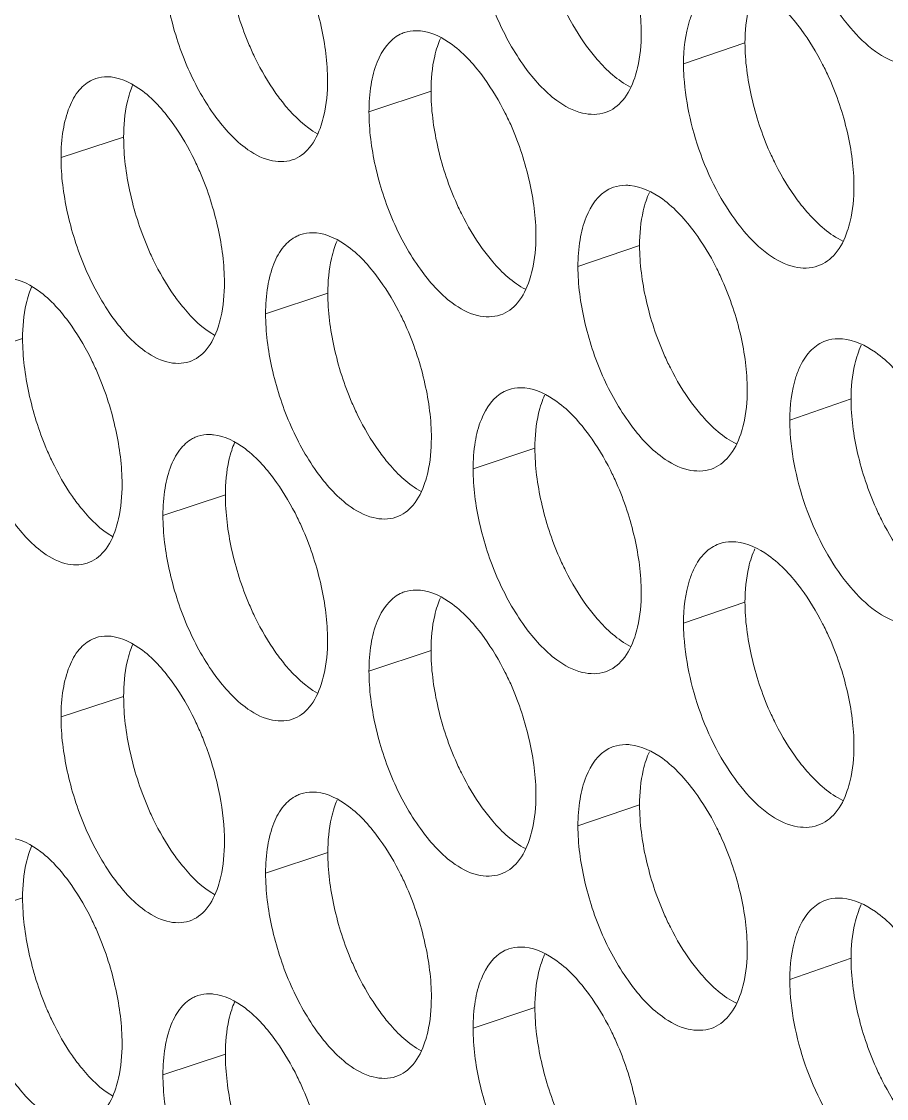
# Model space of a CAD drawing. Header units: millimetres. Extents: x 1177 to 4147, y 93 to 2194.
# Drawn here: x 2508 to 2520.17, y 830.3 to 845.47 of the extents above; entities that cross this region are included whole.
import ezdxf

# ---------------------------------------------------------------- set-up
doc = ezdxf.new("R2010")
doc.units = ezdxf.units.MM
doc.header["$LTSCALE"] = 0.1
doc.layers.get('0').update_dxf_attribs({"lineweight": 13})
doc.layers.add('标注', color=251, linetype='Continuous', lineweight=9)

# ---------------------------------------------------------------- blocks, each defined once
blk = doc.blocks.new('02')
at = {"layer": '标注'}
for p, q in [((4366.53, 798.651), (4365.294, 798.226)), ((4360.218, 797.679), (4358.971, 797.262)), ((4354.039, 796.75), (4352.78, 796.342)), ((4354.039, 796.75), (4352.78, 796.342)), ((4364.411, 794.572), (4363.172, 794.15)), ((4358.144, 793.614), (4356.893, 793.201)), ((4358.144, 793.614), (4356.893, 793.201)), ((4352.008, 792.7), (4350.746, 792.295)), ((4368.662, 791.486), (4367.431, 791.057)), ((4362.307, 790.498), (4361.064, 790.079)), ((4362.307, 790.498), (4361.064, 790.079)), ((4356.084, 789.555), (4354.829, 789.144)), ((4366.53, 787.401), (4365.294, 786.976)), ((4366.53, 787.401), (4365.294, 786.976)), ((4360.218, 786.429), (4358.971, 786.012)), ((4354.039, 785.5), (4352.78, 785.092)), ((4364.411, 783.322), (4363.172, 782.9)), ((4358.144, 782.364), (4356.893, 781.951)), ((4352.008, 781.45), (4350.746, 781.045)), ((4368.662, 780.236), (4367.431, 779.807)), ((4362.307, 779.248), (4361.064, 778.829)), ((4356.084, 778.305), (4354.829, 777.894))]:
    blk.add_line(p, q, dxfattribs=at)
for centre, radius, start, end in [((4359.904, 798.193), 0.699, 108.5345, 115.9025), ((4353.688, 797.295), 0.67, 108.0096, 114.2633), ((4353.688, 797.295), 0.67, 108.0096, 114.2633), ((4355.89, 797.088), 1.814, 157.2003, 162.034), ((4355.89, 797.088), 1.814, 157.2003, 162.034), ((4364.121, 795.066), 0.718, 108.8885, 116.9547), ((4357.817, 794.139), 0.689, 108.3587, 115.3644), ((4357.817, 794.139), 0.689, 108.3587, 115.3644), ((4353.87, 793.037), 1.825, 157.5283, 162.138), ((4362.005, 791.002), 0.708, 108.7111, 116.4326), ((4362.005, 791.002), 0.708, 108.7111, 116.4326), ((4355.745, 790.09), 0.68, 108.1838, 114.818), ((4359.904, 786.943), 0.699, 108.5345, 115.9025), ((4353.688, 786.045), 0.67, 108.0096, 114.2633), ((4355.89, 785.838), 1.814, 157.2003, 162.034), ((4350.072, 782.425), 5.992, 20.0336, 23.1528), ((4364.121, 783.816), 0.718, 108.8885, 116.9547), ((4357.817, 782.889), 0.689, 108.3587, 115.3644), ((4353.87, 781.787), 1.825, 157.5283, 162.138), ((4362.005, 779.752), 0.708, 108.7111, 116.4326), ((4355.745, 778.84), 0.68, 108.1838, 114.818)]:
    blk.add_arc(centre, radius, start, end, dxfattribs=at)
for points, knots in [([(4361.064, 801.329), (4361.064, 800.963), (4361.166, 800.207), (4361.515, 799.13), (4362.038, 798.191), (4362.498, 797.671), (4362.749, 797.487)], [0, 0, 0, 0, 0.254669, 0.526003, 0.783257, 1, 1, 1, 1]), ([(4364.444, 798.845), (4364.444, 799.211), (4364.34, 799.966), (4364.104, 800.688), (4363.947, 801.044)], [0, 0, 0, 0, 0.484088, 1, 1, 1, 1]), ([(4367.563, 801.219), (4367.692, 800.655), (4368, 799.849), (4368.609, 798.963), (4368.965, 798.611), (4369.151, 798.478)], [0, 0, 0, 0, 0.539288, 0.786761, 1, 1, 1, 1]), ([(4356.084, 800.805), (4356.084, 800.439), (4356.183, 799.683), (4356.412, 798.958), (4356.565, 798.6)], [0, 0, 0, 0, 0.484378, 1, 1, 1, 1]), ([(4354.829, 800.394), (4354.829, 800.028), (4354.929, 799.272), (4355.269, 798.194), (4355.781, 797.251), (4356.232, 796.728), (4356.479, 796.541)], [0, 0, 0, 0, 0.255252, 0.52708, 0.784259, 1, 1, 1, 1]), ([(4358.138, 797.887), (4358.138, 798.253), (4358.037, 799.008), (4357.806, 799.732), (4357.651, 800.09)], [0, 0, 0, 0, 0.484204, 1, 1, 1, 1]), ([(4367.658, 798.917), (4367.471, 799.168), (4367.104, 799.582), (4366.583, 799.838), (4366.348, 799.86)], [0, 0, 0, 0, 0.570063, 1, 1, 1, 1]), ([(4362.799, 799.547), (4362.838, 799.459), (4362.995, 799.124), (4363.185, 798.804), (4363.346, 798.583)], [0, 0, 0, 0, 0.259611, 1, 1, 1, 1]), ([(4366.661, 799.55), (4366.639, 799.485), (4366.557, 799.192), (4366.53, 798.886), (4366.53, 798.651)], [0, 0, 0, 0, 0.22728, 1, 1, 1, 1]), ([(4365.507, 799.325), (4365.471, 799.251), (4365.335, 798.9), (4365.294, 798.519), (4365.294, 798.226)], [0, 0, 0, 0, 0.219714, 1, 1, 1, 1]), ([(4360.004, 798.889), (4359.976, 798.892), (4359.867, 798.897), (4359.758, 798.881), (4359.681, 798.856)], [0, 0, 0, 0, 0.258783, 1, 1, 1, 1]), ([(4361.287, 797.936), (4361.104, 798.188), (4360.746, 798.603), (4360.235, 798.865), (4360.004, 798.889)], [0, 0, 0, 0, 0.572175, 1, 1, 1, 1]), ([(4368.216, 797.955), (4368.177, 798.043), (4368.016, 798.377), (4367.822, 798.696), (4367.658, 798.917)], [0, 0, 0, 0, 0.259321, 1, 1, 1, 1]), ([(4359.598, 798.822), (4359.381, 798.716), (4359.133, 798.346), (4358.996, 797.787), (4358.971, 797.444), (4358.971, 797.262)], [0, 0, 0, 0, 0.415426, 0.686428, 1, 1, 1, 1]), ([(4364.312, 797.947), (4364.334, 798.012), (4364.416, 798.305), (4364.444, 798.611), (4364.444, 798.845)], [0, 0, 0, 0, 0.227216, 1, 1, 1, 1]), ([(4366.53, 798.651), (4366.53, 798.286), (4366.633, 797.53), (4366.87, 796.808), (4367.028, 796.452)], [0, 0, 0, 0, 0.484186, 1, 1, 1, 1]), ([(4356.565, 798.6), (4356.603, 798.512), (4356.757, 798.176), (4356.943, 797.855), (4357.101, 797.632)], [0, 0, 0, 0, 0.259878, 1, 1, 1, 1]), ([(4360.347, 798.577), (4360.325, 798.512), (4360.245, 798.219), (4360.218, 797.913), (4360.218, 797.679)], [0, 0, 0, 0, 0.22686, 1, 1, 1, 1]), ([(4363.346, 798.583), (4363.413, 798.49), (4363.663, 798.174), (4363.971, 797.891), (4364.229, 797.76)], [0, 0, 0, 0, 0.283164, 1, 1, 1, 1]), ([(4369.151, 798.478), (4369.309, 798.365), (4369.629, 798.195), (4370.004, 798.196), (4370.154, 798.249)], [0, 0, 0, 0, 0.548694, 1, 1, 1, 1]), ([(4365.294, 798.226), (4365.294, 798.139), (4365.307, 797.773), (4365.364, 797.409), (4365.426, 797.137)], [0, 0, 0, 0, 0.237501, 1, 1, 1, 1]), ([(4353.413, 797.906), (4353.311, 797.86), (4353.114, 797.698), (4352.922, 797.337), (4352.804, 796.872), (4352.78, 796.527), (4352.78, 796.342)], [0, 0, 0, 0, 0.190641, 0.415947, 0.685903, 1, 1, 1, 1]), ([(4353.413, 797.906), (4353.311, 797.86), (4353.114, 797.698), (4352.922, 797.337), (4352.804, 796.872), (4352.78, 796.527), (4352.78, 796.342)], [0, 0, 0, 0, 0.190641, 0.415947, 0.685903, 1, 1, 1, 1]), ([(4353.791, 797.962), (4353.764, 797.965), (4353.66, 797.971), (4353.554, 797.957), (4353.481, 797.933)], [0, 0, 0, 0, 0.25889, 1, 1, 1, 1]), ([(4353.791, 797.962), (4353.764, 797.965), (4353.66, 797.971), (4353.554, 797.957), (4353.481, 797.933)], [0, 0, 0, 0, 0.25889, 1, 1, 1, 1]), ([(4355.047, 797), (4354.868, 797.253), (4354.52, 797.668), (4354.018, 797.936), (4353.791, 797.962)], [0, 0, 0, 0, 0.574346, 1, 1, 1, 1]), ([(4355.047, 797), (4354.868, 797.253), (4354.52, 797.668), (4354.018, 797.936), (4353.791, 797.962)], [0, 0, 0, 0, 0.574346, 1, 1, 1, 1]), ([(4358.009, 796.99), (4358.031, 797.055), (4358.111, 797.347), (4358.138, 797.653), (4358.138, 797.887)], [0, 0, 0, 0, 0.226796, 1, 1, 1, 1]), ([(4361.834, 796.971), (4361.795, 797.059), (4361.638, 797.394), (4361.447, 797.714), (4361.287, 797.936)], [0, 0, 0, 0, 0.259589, 1, 1, 1, 1]), ([(4363.726, 797.249), (4363.86, 797.295), (4364.123, 797.495), (4364.258, 797.785), (4364.312, 797.947)], [0, 0, 0, 0, 0.452702, 1, 1, 1, 1]), ([(4368.72, 795.759), (4368.72, 796.124), (4368.616, 796.879), (4368.376, 797.6), (4368.216, 797.955)], [0, 0, 0, 0, 0.484011, 1, 1, 1, 1]), ([(4354.165, 797.647), (4354.143, 797.582), (4354.065, 797.289), (4354.039, 796.984), (4354.039, 796.75)], [0, 0, 0, 0, 0.226444, 1, 1, 1, 1]), ([(4354.165, 797.647), (4354.143, 797.582), (4354.065, 797.289), (4354.039, 796.984), (4354.039, 796.75)], [0, 0, 0, 0, 0.226444, 1, 1, 1, 1]), ([(4357.101, 797.632), (4357.164, 797.543), (4357.401, 797.234), (4357.691, 796.955), (4357.935, 796.82)], [0, 0, 0, 0, 0.282461, 1, 1, 1, 1]), ([(4360.218, 797.679), (4360.218, 797.313), (4360.319, 796.557), (4360.551, 795.834), (4360.707, 795.476)], [0, 0, 0, 0, 0.484301, 1, 1, 1, 1]), ([(4362.749, 797.487), (4362.902, 797.375), (4363.212, 797.203), (4363.579, 797.199), (4363.726, 797.249)], [0, 0, 0, 0, 0.550215, 1, 1, 1, 1]), ([(4358.971, 797.262), (4358.971, 796.896), (4359.072, 796.14), (4359.418, 795.063), (4359.938, 794.123), (4360.395, 793.602), (4360.644, 793.417)], [0, 0, 0, 0, 0.254863, 0.526363, 0.783591, 1, 1, 1, 1]), ([(4365.426, 797.137), (4365.554, 796.573), (4365.859, 795.767), (4366.464, 794.879), (4366.817, 794.526), (4367.003, 794.393)], [0, 0, 0, 0, 0.539686, 0.787091, 1, 1, 1, 1]), ([(4355.582, 796.031), (4355.544, 796.119), (4355.391, 796.455), (4355.204, 796.777), (4355.047, 797)], [0, 0, 0, 0, 0.259857, 1, 1, 1, 1]), ([(4355.582, 796.031), (4355.544, 796.119), (4355.391, 796.455), (4355.204, 796.777), (4355.047, 797)], [0, 0, 0, 0, 0.259857, 1, 1, 1, 1]), ([(4357.429, 796.294), (4357.562, 796.338), (4357.824, 796.538), (4357.956, 796.828), (4358.009, 796.99)], [0, 0, 0, 0, 0.450132, 1, 1, 1, 1]), ([(4362.327, 794.771), (4362.327, 795.136), (4362.225, 795.892), (4361.99, 796.614), (4361.834, 796.971)], [0, 0, 0, 0, 0.484127, 1, 1, 1, 1]), ([(4354.039, 796.75), (4354.039, 796.384), (4354.138, 795.628), (4354.365, 794.903), (4354.517, 794.544)], [0, 0, 0, 0, 0.484416, 1, 1, 1, 1]), ([(4354.039, 796.75), (4354.039, 796.384), (4354.138, 795.628), (4354.365, 794.903), (4354.517, 794.544)], [0, 0, 0, 0, 0.484416, 1, 1, 1, 1]), ([(4356.479, 796.541), (4356.627, 796.429), (4356.927, 796.255), (4357.286, 796.247), (4357.429, 796.294)], [0, 0, 0, 0, 0.551821, 1, 1, 1, 1]), ([(4352.78, 796.342), (4352.78, 795.976), (4352.879, 795.22), (4353.217, 794.142), (4353.725, 793.198), (4354.173, 792.673), (4354.418, 792.485)], [0, 0, 0, 0, 0.255445, 0.527438, 0.784592, 1, 1, 1, 1]), ([(4352.78, 796.342), (4352.78, 795.976), (4352.879, 795.22), (4353.217, 794.142), (4353.725, 793.198), (4354.173, 792.673), (4354.418, 792.485)], [0, 0, 0, 0, 0.255445, 0.527438, 0.784592, 1, 1, 1, 1]), ([(4367.028, 796.452), (4367.067, 796.365), (4367.227, 796.03), (4367.419, 795.712), (4367.582, 795.491)], [0, 0, 0, 0, 0.259432, 1, 1, 1, 1]), ([(4356.065, 793.827), (4356.065, 794.193), (4355.965, 794.949), (4355.735, 795.673), (4355.582, 796.031)], [0, 0, 0, 0, 0.484243, 1, 1, 1, 1]), ([(4356.065, 793.827), (4356.065, 794.193), (4355.965, 794.949), (4355.735, 795.673), (4355.582, 796.031)], [0, 0, 0, 0, 0.484243, 1, 1, 1, 1]), ([(4363.795, 795.706), (4363.579, 795.596), (4363.334, 795.227), (4363.197, 794.67), (4363.172, 794.33), (4363.172, 794.15)], [0, 0, 0, 0, 0.417976, 0.688317, 1, 1, 1, 1]), ([(4364.219, 795.781), (4364.19, 795.784), (4364.079, 795.789), (4363.966, 795.772), (4363.888, 795.745)], [0, 0, 0, 0, 0.25872, 1, 1, 1, 1]), ([(4365.52, 794.835), (4365.334, 795.086), (4364.97, 795.501), (4364.453, 795.759), (4364.219, 795.781)], [0, 0, 0, 0, 0.570761, 1, 1, 1, 1]), ([(4368.587, 794.86), (4368.61, 794.925), (4368.692, 795.218), (4368.72, 795.524), (4368.72, 795.759)], [0, 0, 0, 0, 0.227498, 1, 1, 1, 1]), ([(4360.707, 795.476), (4360.745, 795.388), (4360.901, 795.053), (4361.09, 794.733), (4361.249, 794.511)], [0, 0, 0, 0, 0.2597, 1, 1, 1, 1]), ([(4364.542, 795.471), (4364.52, 795.406), (4364.438, 795.113), (4364.411, 794.807), (4364.411, 794.572)], [0, 0, 0, 0, 0.22714, 1, 1, 1, 1]), ([(4367.582, 795.491), (4367.652, 795.397), (4367.911, 795.076), (4368.231, 794.79), (4368.498, 794.663)], [0, 0, 0, 0, 0.283571, 1, 1, 1, 1]), ([(4357.522, 794.762), (4357.42, 794.713), (4357.225, 794.549), (4357.034, 794.188), (4356.916, 793.726), (4356.893, 793.384), (4356.893, 793.201)], [0, 0, 0, 0, 0.192296, 0.418401, 0.687759, 1, 1, 1, 1]), ([(4357.522, 794.762), (4357.42, 794.713), (4357.225, 794.549), (4357.034, 794.188), (4356.916, 793.726), (4356.893, 793.384), (4356.893, 793.201)], [0, 0, 0, 0, 0.192296, 0.418401, 0.687759, 1, 1, 1, 1]), ([(4357.918, 794.825), (4357.89, 794.828), (4357.784, 794.834), (4357.675, 794.818), (4357.6, 794.793)], [0, 0, 0, 0, 0.258817, 1, 1, 1, 1]), ([(4357.918, 794.825), (4357.89, 794.828), (4357.784, 794.834), (4357.675, 794.818), (4357.6, 794.793)], [0, 0, 0, 0, 0.258817, 1, 1, 1, 1]), ([(4359.192, 793.869), (4359.011, 794.121), (4358.656, 794.537), (4358.148, 794.801), (4357.918, 794.825)], [0, 0, 0, 0, 0.572892, 1, 1, 1, 1]), ([(4359.192, 793.869), (4359.011, 794.121), (4358.656, 794.537), (4358.148, 794.801), (4357.918, 794.825)], [0, 0, 0, 0, 0.572892, 1, 1, 1, 1]), ([(4362.197, 793.873), (4362.219, 793.938), (4362.3, 794.231), (4362.327, 794.536), (4362.327, 794.771)], [0, 0, 0, 0, 0.227075, 1, 1, 1, 1]), ([(4366.074, 793.872), (4366.035, 793.96), (4365.876, 794.295), (4365.683, 794.614), (4365.52, 794.835)], [0, 0, 0, 0, 0.25941, 1, 1, 1, 1]), ([(4367.997, 794.161), (4368.131, 794.208), (4368.395, 794.408), (4368.532, 794.698), (4368.587, 794.86)], [0, 0, 0, 0, 0.454353, 1, 1, 1, 1]), ([(4354.517, 794.544), (4354.554, 794.456), (4354.707, 794.12), (4354.891, 793.799), (4355.048, 793.575)], [0, 0, 0, 0, 0.259967, 1, 1, 1, 1]), ([(4354.517, 794.544), (4354.554, 794.456), (4354.707, 794.12), (4354.891, 793.799), (4355.048, 793.575)], [0, 0, 0, 0, 0.259967, 1, 1, 1, 1]), ([(4364.411, 794.572), (4364.411, 794.206), (4364.514, 793.451), (4364.749, 792.728), (4364.907, 792.372)], [0, 0, 0, 0, 0.484224, 1, 1, 1, 1]), ([(4358.272, 794.512), (4358.25, 794.447), (4358.17, 794.154), (4358.144, 793.849), (4358.144, 793.614)], [0, 0, 0, 0, 0.226721, 1, 1, 1, 1]), ([(4358.272, 794.512), (4358.25, 794.447), (4358.17, 794.154), (4358.144, 793.849), (4358.144, 793.614)], [0, 0, 0, 0, 0.226721, 1, 1, 1, 1]), ([(4361.249, 794.511), (4361.316, 794.42), (4361.561, 794.106), (4361.863, 793.824), (4362.117, 793.692)], [0, 0, 0, 0, 0.282942, 1, 1, 1, 1]), ([(4367.003, 794.393), (4367.159, 794.28), (4367.475, 794.109), (4367.848, 794.109), (4367.997, 794.161)], [0, 0, 0, 0, 0.549192, 1, 1, 1, 1]), ([(4363.172, 794.15), (4363.172, 793.784), (4363.275, 793.028), (4363.626, 791.952), (4364.153, 791.014), (4364.616, 790.496), (4364.869, 790.312)], [0, 0, 0, 0, 0.254475, 0.525644, 0.782923, 1, 1, 1, 1]), ([(4352.996, 792.948), (4352.819, 793.201), (4352.475, 793.616), (4351.975, 793.886), (4351.749, 793.912)], [0, 0, 0, 0, 0.575082, 1, 1, 1, 1]), ([(4359.735, 792.903), (4359.697, 792.991), (4359.541, 793.326), (4359.352, 793.647), (4359.192, 793.869)], [0, 0, 0, 0, 0.259679, 1, 1, 1, 1]), ([(4359.735, 792.903), (4359.697, 792.991), (4359.541, 793.326), (4359.352, 793.647), (4359.192, 793.869)], [0, 0, 0, 0, 0.259679, 1, 1, 1, 1]), ([(4361.612, 793.176), (4361.746, 793.221), (4362.008, 793.421), (4362.143, 793.711), (4362.197, 793.873)], [0, 0, 0, 0, 0.451858, 1, 1, 1, 1]), ([(4366.575, 791.674), (4366.575, 792.04), (4366.471, 792.795), (4366.233, 793.516), (4366.074, 793.872)], [0, 0, 0, 0, 0.484049, 1, 1, 1, 1]), ([(4355.938, 792.931), (4355.959, 792.996), (4356.039, 793.288), (4356.065, 793.593), (4356.065, 793.827)], [0, 0, 0, 0, 0.226657, 1, 1, 1, 1]), ([(4355.938, 792.931), (4355.959, 792.996), (4356.039, 793.288), (4356.065, 793.593), (4356.065, 793.827)], [0, 0, 0, 0, 0.226657, 1, 1, 1, 1]), ([(4352.133, 793.597), (4352.112, 793.532), (4352.034, 793.239), (4352.008, 792.934), (4352.008, 792.7)], [0, 0, 0, 0, 0.226307, 1, 1, 1, 1]), ([(4355.048, 793.575), (4355.111, 793.486), (4355.343, 793.181), (4355.627, 792.904), (4355.867, 792.767)], [0, 0, 0, 0, 0.282202, 1, 1, 1, 1]), ([(4355.048, 793.575), (4355.111, 793.486), (4355.343, 793.181), (4355.627, 792.904), (4355.867, 792.767)], [0, 0, 0, 0, 0.282202, 1, 1, 1, 1]), ([(4358.144, 793.614), (4358.144, 793.248), (4358.244, 792.493), (4358.474, 791.769), (4358.629, 791.411)], [0, 0, 0, 0, 0.484339, 1, 1, 1, 1]), ([(4358.144, 793.614), (4358.144, 793.248), (4358.244, 792.493), (4358.474, 791.769), (4358.629, 791.411)], [0, 0, 0, 0, 0.484339, 1, 1, 1, 1]), ([(4360.644, 793.417), (4360.796, 793.304), (4361.102, 793.132), (4361.467, 793.127), (4361.612, 793.176)], [0, 0, 0, 0, 0.550741, 1, 1, 1, 1]), ([(4356.893, 793.201), (4356.893, 792.835), (4356.993, 792.079), (4357.336, 791.001), (4357.852, 790.059), (4358.306, 789.537), (4358.554, 789.351)], [0, 0, 0, 0, 0.255058, 0.526721, 0.783925, 1, 1, 1, 1]), ([(4356.893, 793.201), (4356.893, 792.835), (4356.993, 792.079), (4357.336, 791.001), (4357.852, 790.059), (4358.306, 789.537), (4358.554, 789.351)], [0, 0, 0, 0, 0.255058, 0.526721, 0.783925, 1, 1, 1, 1]), ([(4353.528, 791.978), (4353.49, 792.066), (4353.338, 792.402), (4353.153, 792.724), (4352.996, 792.948)], [0, 0, 0, 0, 0.259945, 1, 1, 1, 1]), ([(4355.359, 792.236), (4355.492, 792.279), (4355.754, 792.479), (4355.884, 792.769), (4355.938, 792.931)], [0, 0, 0, 0, 0.449251, 1, 1, 1, 1]), ([(4355.359, 792.236), (4355.492, 792.279), (4355.754, 792.479), (4355.884, 792.769), (4355.938, 792.931)], [0, 0, 0, 0, 0.449251, 1, 1, 1, 1]), ([(4360.225, 790.701), (4360.225, 791.067), (4360.123, 791.822), (4359.891, 792.546), (4359.735, 792.903)], [0, 0, 0, 0, 0.484165, 1, 1, 1, 1]), ([(4360.225, 790.701), (4360.225, 791.067), (4360.123, 791.822), (4359.891, 792.546), (4359.735, 792.903)], [0, 0, 0, 0, 0.484165, 1, 1, 1, 1]), ([(4352.008, 792.7), (4352.008, 792.334), (4352.107, 791.578), (4352.332, 790.852), (4352.483, 790.493)], [0, 0, 0, 0, 0.484455, 1, 1, 1, 1]), ([(4368.153, 792.655), (4368.046, 792.618), (4367.837, 792.48), (4367.703, 792.273), (4367.646, 792.158)], [0, 0, 0, 0, 0.467496, 1, 1, 1, 1]), ([(4368.492, 792.694), (4368.463, 792.696), (4368.349, 792.701), (4368.233, 792.683), (4368.153, 792.655)], [0, 0, 0, 0, 0.258663, 1, 1, 1, 1]), ([(4369.811, 791.754), (4369.623, 792.004), (4369.252, 792.419), (4368.729, 792.673), (4368.492, 792.694)], [0, 0, 0, 0, 0.569371, 1, 1, 1, 1]), ([(4354.418, 792.485), (4354.565, 792.373), (4354.861, 792.199), (4355.217, 792.189), (4355.359, 792.236)], [0, 0, 0, 0, 0.552376, 1, 1, 1, 1]), ([(4354.418, 792.485), (4354.565, 792.373), (4354.861, 792.199), (4355.217, 792.189), (4355.359, 792.236)], [0, 0, 0, 0, 0.552376, 1, 1, 1, 1]), ([(4364.907, 792.372), (4364.945, 792.284), (4365.103, 791.95), (4365.295, 791.631), (4365.457, 791.41)], [0, 0, 0, 0, 0.259522, 1, 1, 1, 1]), ([(4368.795, 792.385), (4368.772, 792.32), (4368.69, 792.027), (4368.662, 791.72), (4368.662, 791.486)], [0, 0, 0, 0, 0.227421, 1, 1, 1, 1]), ([(4350.746, 792.295), (4350.746, 791.929), (4350.844, 791.173), (4351.18, 790.094), (4351.684, 789.149), (4352.128, 788.623), (4352.372, 788.434)], [0, 0, 0, 0, 0.255639, 0.527795, 0.784925, 1, 1, 1, 1]), ([(4367.646, 792.158), (4367.61, 792.084), (4367.472, 791.733), (4367.431, 791.35), (4367.431, 791.057)], [0, 0, 0, 0, 0.219864, 1, 1, 1, 1]), ([(4354.007, 789.773), (4354.007, 790.139), (4353.908, 790.894), (4353.68, 791.619), (4353.528, 791.978)], [0, 0, 0, 0, 0.484282, 1, 1, 1, 1]), ([(4362.104, 791.707), (4362.076, 791.71), (4361.966, 791.716), (4361.855, 791.699), (4361.778, 791.673)], [0, 0, 0, 0, 0.258751, 1, 1, 1, 1]), ([(4362.104, 791.707), (4362.076, 791.71), (4361.966, 791.716), (4361.855, 791.699), (4361.778, 791.673)], [0, 0, 0, 0, 0.258751, 1, 1, 1, 1]), ([(4363.396, 790.758), (4363.212, 791.01), (4362.851, 791.424), (4362.336, 791.685), (4362.104, 791.707)], [0, 0, 0, 0, 0.571465, 1, 1, 1, 1]), ([(4363.396, 790.758), (4363.212, 791.01), (4362.851, 791.424), (4362.336, 791.685), (4362.104, 791.707)], [0, 0, 0, 0, 0.571465, 1, 1, 1, 1]), ([(4361.689, 791.636), (4361.473, 791.529), (4361.227, 791.159), (4361.089, 790.601), (4361.064, 790.26), (4361.064, 790.079)], [0, 0, 0, 0, 0.41671, 0.687379, 1, 1, 1, 1]), ([(4361.689, 791.636), (4361.473, 791.529), (4361.227, 791.159), (4361.089, 790.601), (4361.064, 790.26), (4361.064, 790.079)], [0, 0, 0, 0, 0.41671, 0.687379, 1, 1, 1, 1]), ([(4366.443, 790.776), (4366.465, 790.841), (4366.547, 791.134), (4366.575, 791.44), (4366.575, 791.674)], [0, 0, 0, 0, 0.227356, 1, 1, 1, 1]), ([(4368.662, 791.486), (4368.662, 791.12), (4368.766, 790.365), (4369.005, 789.643), (4369.165, 789.288)], [0, 0, 0, 0, 0.484147, 1, 1, 1, 1]), ([(4358.629, 791.411), (4358.667, 791.323), (4358.821, 790.987), (4359.009, 790.667), (4359.168, 790.444)], [0, 0, 0, 0, 0.259789, 1, 1, 1, 1]), ([(4358.629, 791.411), (4358.667, 791.323), (4358.821, 790.987), (4359.009, 790.667), (4359.168, 790.444)], [0, 0, 0, 0, 0.259789, 1, 1, 1, 1]), ([(4362.437, 791.396), (4362.415, 791.331), (4362.334, 791.038), (4362.307, 790.733), (4362.307, 790.498)], [0, 0, 0, 0, 0.227, 1, 1, 1, 1]), ([(4362.437, 791.396), (4362.415, 791.331), (4362.334, 791.038), (4362.307, 790.733), (4362.307, 790.498)], [0, 0, 0, 0, 0.227, 1, 1, 1, 1]), ([(4365.457, 791.41), (4365.525, 791.316), (4365.779, 790.997), (4366.093, 790.713), (4366.356, 790.584)], [0, 0, 0, 0, 0.283373, 1, 1, 1, 1]), ([(4367.431, 791.057), (4367.431, 790.97), (4367.444, 790.604), (4367.501, 790.241), (4367.563, 789.969)], [0, 0, 0, 0, 0.237523, 1, 1, 1, 1]), ([(4355.46, 790.707), (4355.358, 790.659), (4355.162, 790.496), (4354.971, 790.135), (4354.852, 789.671), (4354.829, 789.328), (4354.829, 789.144)], [0, 0, 0, 0, 0.191473, 0.417182, 0.686837, 1, 1, 1, 1]), ([(4355.847, 790.766), (4355.82, 790.769), (4355.714, 790.775), (4355.608, 790.76), (4355.533, 790.736)], [0, 0, 0, 0, 0.258853, 1, 1, 1, 1]), ([(4357.112, 789.807), (4356.932, 790.06), (4356.581, 790.475), (4356.076, 790.741), (4355.847, 790.766)], [0, 0, 0, 0, 0.573616, 1, 1, 1, 1]), ([(4360.096, 789.804), (4360.118, 789.869), (4360.198, 790.162), (4360.225, 790.467), (4360.225, 790.701)], [0, 0, 0, 0, 0.226935, 1, 1, 1, 1]), ([(4360.096, 789.804), (4360.118, 789.869), (4360.198, 790.162), (4360.225, 790.467), (4360.225, 790.701)], [0, 0, 0, 0, 0.226935, 1, 1, 1, 1]), ([(4363.947, 789.794), (4363.908, 789.882), (4363.749, 790.217), (4363.558, 790.537), (4363.396, 790.758)], [0, 0, 0, 0, 0.2595, 1, 1, 1, 1]), ([(4363.947, 789.794), (4363.908, 789.882), (4363.749, 790.217), (4363.558, 790.537), (4363.396, 790.758)], [0, 0, 0, 0, 0.2595, 1, 1, 1, 1]), ([(4365.854, 790.077), (4365.988, 790.124), (4366.251, 790.324), (4366.388, 790.614), (4366.443, 790.776)], [0, 0, 0, 0, 0.453533, 1, 1, 1, 1]), ([(4352.483, 790.493), (4352.52, 790.405), (4352.671, 790.069), (4352.855, 789.747), (4353.01, 789.523)], [0, 0, 0, 0, 0.260055, 1, 1, 1, 1]), ([(4356.211, 790.452), (4356.189, 790.387), (4356.11, 790.094), (4356.084, 789.789), (4356.084, 789.555)], [0, 0, 0, 0, 0.226582, 1, 1, 1, 1]), ([(4359.168, 790.444), (4359.233, 790.354), (4359.473, 790.042), (4359.769, 789.762), (4360.019, 789.628)], [0, 0, 0, 0, 0.282708, 1, 1, 1, 1]), ([(4359.168, 790.444), (4359.233, 790.354), (4359.473, 790.042), (4359.769, 789.762), (4360.019, 789.628)], [0, 0, 0, 0, 0.282708, 1, 1, 1, 1]), ([(4362.307, 790.498), (4362.307, 790.132), (4362.409, 789.377), (4362.643, 788.654), (4362.799, 788.297)], [0, 0, 0, 0, 0.484262, 1, 1, 1, 1]), ([(4362.307, 790.498), (4362.307, 790.132), (4362.409, 789.377), (4362.643, 788.654), (4362.799, 788.297)], [0, 0, 0, 0, 0.484262, 1, 1, 1, 1]), ([(4364.869, 790.312), (4365.023, 790.2), (4365.337, 790.028), (4365.706, 790.026), (4365.854, 790.077)], [0, 0, 0, 0, 0.549699, 1, 1, 1, 1]), ([(4361.064, 790.079), (4361.064, 789.713), (4361.166, 788.957), (4361.515, 787.88), (4362.038, 786.941), (4362.498, 786.421), (4362.749, 786.237)], [0, 0, 0, 0, 0.254669, 0.526003, 0.783257, 1, 1, 1, 1]), ([(4361.064, 790.079), (4361.064, 789.713), (4361.166, 788.957), (4361.515, 787.88), (4362.038, 786.941), (4362.498, 786.421), (4362.749, 786.237)], [0, 0, 0, 0, 0.254669, 0.526003, 0.783257, 1, 1, 1, 1]), ([(4367.563, 789.969), (4367.692, 789.405), (4368, 788.599), (4368.609, 787.713), (4368.965, 787.361), (4369.151, 787.228)], [0, 0, 0, 0, 0.539288, 0.786761, 1, 1, 1, 1]), ([(4353.881, 788.876), (4353.902, 788.941), (4353.981, 789.234), (4354.007, 789.539), (4354.007, 789.773)], [0, 0, 0, 0, 0.226518, 1, 1, 1, 1]), ([(4357.651, 788.84), (4357.613, 788.928), (4357.458, 789.263), (4357.271, 789.584), (4357.112, 789.807)], [0, 0, 0, 0, 0.259768, 1, 1, 1, 1]), ([(4359.513, 789.107), (4359.646, 789.152), (4359.909, 789.352), (4360.042, 789.642), (4360.096, 789.804)], [0, 0, 0, 0, 0.451001, 1, 1, 1, 1]), ([(4359.513, 789.107), (4359.646, 789.152), (4359.909, 789.352), (4360.042, 789.642), (4360.096, 789.804)], [0, 0, 0, 0, 0.451001, 1, 1, 1, 1]), ([(4364.444, 787.595), (4364.444, 787.961), (4364.34, 788.716), (4364.104, 789.438), (4363.947, 789.794)], [0, 0, 0, 0, 0.484088, 1, 1, 1, 1]), ([(4364.444, 787.595), (4364.444, 787.961), (4364.34, 788.716), (4364.104, 789.438), (4363.947, 789.794)], [0, 0, 0, 0, 0.484088, 1, 1, 1, 1]), ([(4356.084, 789.555), (4356.084, 789.189), (4356.183, 788.433), (4356.412, 787.708), (4356.565, 787.35)], [0, 0, 0, 0, 0.484378, 1, 1, 1, 1]), ([(4353.01, 789.523), (4353.072, 789.435), (4353.3, 789.132), (4353.577, 788.857), (4353.813, 788.718)], [0, 0, 0, 0, 0.28193, 1, 1, 1, 1]), ([(4358.554, 789.351), (4358.704, 789.239), (4359.007, 789.066), (4359.369, 789.059), (4359.513, 789.107)], [0, 0, 0, 0, 0.551276, 1, 1, 1, 1]), ([(4358.554, 789.351), (4358.704, 789.239), (4359.007, 789.066), (4359.369, 789.059), (4359.513, 789.107)], [0, 0, 0, 0, 0.551276, 1, 1, 1, 1]), ([(4354.829, 789.144), (4354.829, 788.778), (4354.929, 788.022), (4355.269, 786.944), (4355.781, 786.001), (4356.232, 785.478), (4356.479, 785.291)], [0, 0, 0, 0, 0.255252, 0.52708, 0.784259, 1, 1, 1, 1]), ([(4369.165, 789.288), (4369.204, 789.2), (4369.364, 788.866), (4369.558, 788.548), (4369.722, 788.328)], [0, 0, 0, 0, 0.259343, 1, 1, 1, 1]), ([(4353.305, 788.182), (4353.437, 788.225), (4353.698, 788.425), (4353.828, 788.714), (4353.881, 788.876)], [0, 0, 0, 0, 0.448356, 1, 1, 1, 1]), ([(4358.138, 786.637), (4358.138, 787.003), (4358.037, 787.758), (4357.806, 788.482), (4357.651, 788.84)], [0, 0, 0, 0, 0.484204, 1, 1, 1, 1]), ([(4366.013, 788.572), (4365.907, 788.536), (4365.697, 788.398), (4365.563, 788.19), (4365.507, 788.075)], [0, 0, 0, 0, 0.466707, 1, 1, 1, 1]), ([(4366.013, 788.572), (4365.907, 788.536), (4365.697, 788.398), (4365.563, 788.19), (4365.507, 788.075)], [0, 0, 0, 0, 0.466707, 1, 1, 1, 1]), ([(4366.348, 788.61), (4366.319, 788.613), (4366.207, 788.618), (4366.092, 788.6), (4366.013, 788.572)], [0, 0, 0, 0, 0.258691, 1, 1, 1, 1]), ([(4366.348, 788.61), (4366.319, 788.613), (4366.207, 788.618), (4366.092, 788.6), (4366.013, 788.572)], [0, 0, 0, 0, 0.258691, 1, 1, 1, 1]), ([(4367.658, 787.667), (4367.471, 787.918), (4367.104, 788.332), (4366.583, 788.588), (4366.348, 788.61)], [0, 0, 0, 0, 0.570063, 1, 1, 1, 1]), ([(4367.658, 787.667), (4367.471, 787.918), (4367.104, 788.332), (4366.583, 788.588), (4366.348, 788.61)], [0, 0, 0, 0, 0.570063, 1, 1, 1, 1]), ([(4352.372, 788.434), (4352.517, 788.322), (4352.81, 788.148), (4353.164, 788.136), (4353.305, 788.182)], [0, 0, 0, 0, 0.552941, 1, 1, 1, 1]), ([(4362.799, 788.297), (4362.838, 788.209), (4362.995, 787.874), (4363.185, 787.554), (4363.346, 787.333)], [0, 0, 0, 0, 0.259611, 1, 1, 1, 1]), ([(4362.799, 788.297), (4362.838, 788.209), (4362.995, 787.874), (4363.185, 787.554), (4363.346, 787.333)], [0, 0, 0, 0, 0.259611, 1, 1, 1, 1]), ([(4366.661, 788.3), (4366.639, 788.235), (4366.557, 787.942), (4366.53, 787.636), (4366.53, 787.401)], [0, 0, 0, 0, 0.22728, 1, 1, 1, 1]), ([(4366.661, 788.3), (4366.639, 788.235), (4366.557, 787.942), (4366.53, 787.636), (4366.53, 787.401)], [0, 0, 0, 0, 0.22728, 1, 1, 1, 1]), ([(4365.507, 788.075), (4365.471, 788.001), (4365.335, 787.65), (4365.294, 787.269), (4365.294, 786.976)], [0, 0, 0, 0, 0.219714, 1, 1, 1, 1]), ([(4365.507, 788.075), (4365.471, 788.001), (4365.335, 787.65), (4365.294, 787.269), (4365.294, 786.976)], [0, 0, 0, 0, 0.219714, 1, 1, 1, 1]), ([(4360.004, 787.639), (4359.976, 787.642), (4359.867, 787.647), (4359.758, 787.631), (4359.681, 787.606)], [0, 0, 0, 0, 0.258783, 1, 1, 1, 1]), ([(4361.287, 786.686), (4361.104, 786.938), (4360.746, 787.353), (4360.235, 787.615), (4360.004, 787.639)], [0, 0, 0, 0, 0.572175, 1, 1, 1, 1]), ([(4364.312, 786.697), (4364.334, 786.762), (4364.416, 787.055), (4364.444, 787.361), (4364.444, 787.595)], [0, 0, 0, 0, 0.227216, 1, 1, 1, 1]), ([(4364.312, 786.697), (4364.334, 786.762), (4364.416, 787.055), (4364.444, 787.361), (4364.444, 787.595)], [0, 0, 0, 0, 0.227216, 1, 1, 1, 1]), ([(4368.216, 786.705), (4368.177, 786.793), (4368.016, 787.127), (4367.822, 787.446), (4367.658, 787.667)], [0, 0, 0, 0, 0.259321, 1, 1, 1, 1]), ([(4368.216, 786.705), (4368.177, 786.793), (4368.016, 787.127), (4367.822, 787.446), (4367.658, 787.667)], [0, 0, 0, 0, 0.259321, 1, 1, 1, 1]), ([(4359.598, 787.572), (4359.381, 787.466), (4359.133, 787.096), (4358.996, 786.537), (4358.971, 786.194), (4358.971, 786.012)], [0, 0, 0, 0, 0.415426, 0.686428, 1, 1, 1, 1]), ([(4366.53, 787.401), (4366.53, 787.036), (4366.633, 786.28), (4366.87, 785.558), (4367.028, 785.202)], [0, 0, 0, 0, 0.484186, 1, 1, 1, 1]), ([(4366.53, 787.401), (4366.53, 787.036), (4366.633, 786.28), (4366.87, 785.558), (4367.028, 785.202)], [0, 0, 0, 0, 0.484186, 1, 1, 1, 1]), ([(4356.565, 787.35), (4356.603, 787.262), (4356.757, 786.926), (4356.943, 786.605), (4357.101, 786.382)], [0, 0, 0, 0, 0.259878, 1, 1, 1, 1]), ([(4360.347, 787.327), (4360.325, 787.262), (4360.245, 786.969), (4360.218, 786.663), (4360.218, 786.429)], [0, 0, 0, 0, 0.22686, 1, 1, 1, 1]), ([(4363.346, 787.333), (4363.413, 787.24), (4363.663, 786.924), (4363.971, 786.641), (4364.229, 786.51)], [0, 0, 0, 0, 0.283164, 1, 1, 1, 1]), ([(4363.346, 787.333), (4363.413, 787.24), (4363.663, 786.924), (4363.971, 786.641), (4364.229, 786.51)], [0, 0, 0, 0, 0.283164, 1, 1, 1, 1]), ([(4369.151, 787.228), (4369.309, 787.115), (4369.629, 786.945), (4370.004, 786.946), (4370.154, 786.999)], [0, 0, 0, 0, 0.548694, 1, 1, 1, 1]), ([(4365.294, 786.976), (4365.294, 786.889), (4365.307, 786.523), (4365.364, 786.159), (4365.426, 785.887)], [0, 0, 0, 0, 0.237501, 1, 1, 1, 1]), ([(4365.294, 786.976), (4365.294, 786.889), (4365.307, 786.523), (4365.364, 786.159), (4365.426, 785.887)], [0, 0, 0, 0, 0.237501, 1, 1, 1, 1]), ([(4353.791, 786.712), (4353.764, 786.715), (4353.66, 786.721), (4353.554, 786.707), (4353.481, 786.683)], [0, 0, 0, 0, 0.25889, 1, 1, 1, 1]), ([(4353.413, 786.656), (4353.311, 786.61), (4353.114, 786.448), (4352.922, 786.087), (4352.804, 785.622), (4352.78, 785.277), (4352.78, 785.092)], [0, 0, 0, 0, 0.190641, 0.415947, 0.685903, 1, 1, 1, 1]), ([(4355.047, 785.75), (4354.868, 786.003), (4354.52, 786.418), (4354.018, 786.686), (4353.791, 786.712)], [0, 0, 0, 0, 0.574346, 1, 1, 1, 1]), ([(4358.009, 785.74), (4358.031, 785.805), (4358.111, 786.097), (4358.138, 786.403), (4358.138, 786.637)], [0, 0, 0, 0, 0.226796, 1, 1, 1, 1]), ([(4361.834, 785.721), (4361.795, 785.809), (4361.638, 786.144), (4361.447, 786.464), (4361.287, 786.686)], [0, 0, 0, 0, 0.259589, 1, 1, 1, 1]), ([(4363.726, 785.999), (4363.86, 786.045), (4364.123, 786.245), (4364.258, 786.535), (4364.312, 786.697)], [0, 0, 0, 0, 0.452702, 1, 1, 1, 1]), ([(4363.726, 785.999), (4363.86, 786.045), (4364.123, 786.245), (4364.258, 786.535), (4364.312, 786.697)], [0, 0, 0, 0, 0.452702, 1, 1, 1, 1]), ([(4368.72, 784.509), (4368.72, 784.874), (4368.616, 785.629), (4368.376, 786.35), (4368.216, 786.705)], [0, 0, 0, 0, 0.484011, 1, 1, 1, 1]), ([(4368.72, 784.509), (4368.72, 784.874), (4368.616, 785.629), (4368.376, 786.35), (4368.216, 786.705)], [0, 0, 0, 0, 0.484011, 1, 1, 1, 1]), ([(4354.165, 786.397), (4354.143, 786.332), (4354.065, 786.039), (4354.039, 785.734), (4354.039, 785.5)], [0, 0, 0, 0, 0.226444, 1, 1, 1, 1]), ([(4357.101, 786.382), (4357.164, 786.293), (4357.401, 785.984), (4357.691, 785.705), (4357.935, 785.57)], [0, 0, 0, 0, 0.282461, 1, 1, 1, 1]), ([(4360.218, 786.429), (4360.218, 786.063), (4360.319, 785.307), (4360.551, 784.584), (4360.707, 784.226)], [0, 0, 0, 0, 0.484301, 1, 1, 1, 1]), ([(4362.749, 786.237), (4362.902, 786.125), (4363.212, 785.953), (4363.579, 785.949), (4363.726, 785.999)], [0, 0, 0, 0, 0.550215, 1, 1, 1, 1]), ([(4362.749, 786.237), (4362.902, 786.125), (4363.212, 785.953), (4363.579, 785.949), (4363.726, 785.999)], [0, 0, 0, 0, 0.550215, 1, 1, 1, 1]), ([(4358.971, 786.012), (4358.971, 785.646), (4359.072, 784.89), (4359.418, 783.813), (4359.938, 782.873), (4360.395, 782.352), (4360.644, 782.167)], [0, 0, 0, 0, 0.254863, 0.526363, 0.783591, 1, 1, 1, 1]), ([(4365.426, 785.887), (4365.554, 785.323), (4365.859, 784.517), (4366.464, 783.629), (4366.817, 783.276), (4367.003, 783.143)], [0, 0, 0, 0, 0.539686, 0.787091, 1, 1, 1, 1]), ([(4365.426, 785.887), (4365.554, 785.323), (4365.859, 784.517), (4366.464, 783.629), (4366.817, 783.276), (4367.003, 783.143)], [0, 0, 0, 0, 0.539686, 0.787091, 1, 1, 1, 1]), ([(4355.582, 784.781), (4355.544, 784.869), (4355.391, 785.205), (4355.204, 785.527), (4355.047, 785.75)], [0, 0, 0, 0, 0.259857, 1, 1, 1, 1]), ([(4357.429, 785.044), (4357.562, 785.088), (4357.824, 785.288), (4357.956, 785.578), (4358.009, 785.74)], [0, 0, 0, 0, 0.450132, 1, 1, 1, 1]), ([(4362.327, 783.521), (4362.327, 783.886), (4362.225, 784.642), (4361.99, 785.364), (4361.834, 785.721)], [0, 0, 0, 0, 0.484127, 1, 1, 1, 1]), ([(4354.039, 785.5), (4354.039, 785.134), (4354.138, 784.378), (4354.365, 783.653), (4354.517, 783.294)], [0, 0, 0, 0, 0.484416, 1, 1, 1, 1]), ([(4356.479, 785.291), (4356.627, 785.179), (4356.927, 785.005), (4357.286, 784.997), (4357.429, 785.044)], [0, 0, 0, 0, 0.551821, 1, 1, 1, 1]), ([(4367.028, 785.202), (4367.067, 785.115), (4367.227, 784.78), (4367.419, 784.462), (4367.582, 784.241)], [0, 0, 0, 0, 0.259432, 1, 1, 1, 1]), ([(4367.028, 785.202), (4367.067, 785.115), (4367.227, 784.78), (4367.419, 784.462), (4367.582, 784.241)], [0, 0, 0, 0, 0.259432, 1, 1, 1, 1]), ([(4352.78, 785.092), (4352.78, 784.726), (4352.879, 783.97), (4353.217, 782.892), (4353.725, 781.948), (4354.173, 781.423), (4354.418, 781.235)], [0, 0, 0, 0, 0.255445, 0.527438, 0.784592, 1, 1, 1, 1]), ([(4356.065, 782.577), (4356.065, 782.89), (4355.991, 783.537), (4355.817, 784.163), (4355.702, 784.478)], [0, 0, 0, 0, 0.482715, 1, 1, 1, 1]), ([(4363.795, 784.456), (4363.579, 784.346), (4363.334, 783.977), (4363.197, 783.42), (4363.172, 783.08), (4363.172, 782.9)], [0, 0, 0, 0, 0.417976, 0.688317, 1, 1, 1, 1]), ([(4364.219, 784.531), (4364.19, 784.534), (4364.079, 784.539), (4363.966, 784.522), (4363.888, 784.495)], [0, 0, 0, 0, 0.25872, 1, 1, 1, 1]), ([(4365.52, 783.585), (4365.334, 783.836), (4364.97, 784.251), (4364.453, 784.509), (4364.219, 784.531)], [0, 0, 0, 0, 0.570761, 1, 1, 1, 1]), ([(4368.587, 783.61), (4368.61, 783.675), (4368.692, 783.968), (4368.72, 784.274), (4368.72, 784.509)], [0, 0, 0, 0, 0.227498, 1, 1, 1, 1]), ([(4368.587, 783.61), (4368.61, 783.675), (4368.692, 783.968), (4368.72, 784.274), (4368.72, 784.509)], [0, 0, 0, 0, 0.227498, 1, 1, 1, 1]), ([(4360.707, 784.226), (4360.745, 784.138), (4360.901, 783.803), (4361.09, 783.483), (4361.249, 783.261)], [0, 0, 0, 0, 0.2597, 1, 1, 1, 1]), ([(4364.542, 784.221), (4364.52, 784.156), (4364.438, 783.863), (4364.411, 783.557), (4364.411, 783.322)], [0, 0, 0, 0, 0.22714, 1, 1, 1, 1]), ([(4367.582, 784.241), (4367.652, 784.147), (4367.911, 783.826), (4368.231, 783.54), (4368.498, 783.413)], [0, 0, 0, 0, 0.283571, 1, 1, 1, 1]), ([(4367.582, 784.241), (4367.652, 784.147), (4367.911, 783.826), (4368.231, 783.54), (4368.498, 783.413)], [0, 0, 0, 0, 0.283571, 1, 1, 1, 1]), ([(4357.522, 783.512), (4357.42, 783.463), (4357.225, 783.299), (4357.034, 782.938), (4356.916, 782.476), (4356.893, 782.134), (4356.893, 781.951)], [0, 0, 0, 0, 0.192296, 0.418401, 0.687759, 1, 1, 1, 1]), ([(4357.918, 783.575), (4357.89, 783.578), (4357.784, 783.584), (4357.675, 783.568), (4357.6, 783.543)], [0, 0, 0, 0, 0.258817, 1, 1, 1, 1]), ([(4359.192, 782.619), (4359.011, 782.871), (4358.656, 783.287), (4358.148, 783.551), (4357.918, 783.575)], [0, 0, 0, 0, 0.572892, 1, 1, 1, 1]), ([(4362.197, 782.623), (4362.219, 782.688), (4362.3, 782.981), (4362.327, 783.286), (4362.327, 783.521)], [0, 0, 0, 0, 0.227075, 1, 1, 1, 1]), ([(4366.074, 782.622), (4366.035, 782.71), (4365.876, 783.045), (4365.683, 783.364), (4365.52, 783.585)], [0, 0, 0, 0, 0.25941, 1, 1, 1, 1]), ([(4367.997, 782.911), (4368.131, 782.958), (4368.395, 783.158), (4368.532, 783.448), (4368.587, 783.61)], [0, 0, 0, 0, 0.454353, 1, 1, 1, 1]), ([(4367.997, 782.911), (4368.131, 782.958), (4368.395, 783.158), (4368.532, 783.448), (4368.587, 783.61)], [0, 0, 0, 0, 0.454353, 1, 1, 1, 1]), ([(4354.517, 783.294), (4354.554, 783.206), (4354.707, 782.87), (4354.891, 782.549), (4355.048, 782.325)], [0, 0, 0, 0, 0.259967, 1, 1, 1, 1]), ([(4358.272, 783.262), (4358.25, 783.197), (4358.17, 782.904), (4358.144, 782.599), (4358.144, 782.364)], [0, 0, 0, 0, 0.226721, 1, 1, 1, 1]), ([(4361.249, 783.261), (4361.316, 783.17), (4361.561, 782.856), (4361.863, 782.574), (4362.117, 782.442)], [0, 0, 0, 0, 0.282942, 1, 1, 1, 1]), ([(4364.411, 783.322), (4364.411, 782.956), (4364.514, 782.201), (4364.749, 781.478), (4364.907, 781.122)], [0, 0, 0, 0, 0.484224, 1, 1, 1, 1]), ([(4367.003, 783.143), (4367.159, 783.03), (4367.475, 782.859), (4367.848, 782.859), (4367.997, 782.911)], [0, 0, 0, 0, 0.549192, 1, 1, 1, 1]), ([(4367.003, 783.143), (4367.159, 783.03), (4367.475, 782.859), (4367.848, 782.859), (4367.997, 782.911)], [0, 0, 0, 0, 0.549192, 1, 1, 1, 1]), ([(4363.172, 782.9), (4363.172, 782.534), (4363.275, 781.778), (4363.626, 780.702), (4364.153, 779.764), (4364.616, 779.246), (4364.869, 779.062)], [0, 0, 0, 0, 0.254475, 0.525644, 0.782923, 1, 1, 1, 1]), ([(4352.996, 781.698), (4352.819, 781.951), (4352.475, 782.366), (4351.975, 782.636), (4351.749, 782.662)], [0, 0, 0, 0, 0.575082, 1, 1, 1, 1]), ([(4359.735, 781.653), (4359.697, 781.741), (4359.541, 782.076), (4359.352, 782.397), (4359.192, 782.619)], [0, 0, 0, 0, 0.259679, 1, 1, 1, 1]), ([(4361.612, 781.926), (4361.746, 781.971), (4362.008, 782.171), (4362.143, 782.461), (4362.197, 782.623)], [0, 0, 0, 0, 0.451858, 1, 1, 1, 1]), ([(4366.575, 780.424), (4366.575, 780.79), (4366.471, 781.545), (4366.233, 782.266), (4366.074, 782.622)], [0, 0, 0, 0, 0.484049, 1, 1, 1, 1]), ([(4355.938, 781.681), (4355.959, 781.746), (4356.039, 782.038), (4356.065, 782.343), (4356.065, 782.577)], [0, 0, 0, 0, 0.226657, 1, 1, 1, 1]), ([(4352.133, 782.347), (4352.112, 782.282), (4352.034, 781.989), (4352.008, 781.684), (4352.008, 781.45)], [0, 0, 0, 0, 0.226307, 1, 1, 1, 1]), ([(4355.048, 782.325), (4355.111, 782.236), (4355.343, 781.931), (4355.627, 781.654), (4355.867, 781.517)], [0, 0, 0, 0, 0.282202, 1, 1, 1, 1]), ([(4358.144, 782.364), (4358.144, 781.998), (4358.244, 781.243), (4358.474, 780.519), (4358.629, 780.161)], [0, 0, 0, 0, 0.484339, 1, 1, 1, 1]), ([(4360.644, 782.167), (4360.796, 782.054), (4361.102, 781.882), (4361.467, 781.877), (4361.612, 781.926)], [0, 0, 0, 0, 0.550741, 1, 1, 1, 1]), ([(4356.893, 781.951), (4356.893, 781.585), (4356.993, 780.829), (4357.336, 779.751), (4357.852, 778.809), (4358.306, 778.287), (4358.554, 778.101)], [0, 0, 0, 0, 0.255058, 0.526721, 0.783925, 1, 1, 1, 1]), ([(4353.528, 780.728), (4353.49, 780.816), (4353.338, 781.152), (4353.153, 781.474), (4352.996, 781.698)], [0, 0, 0, 0, 0.259945, 1, 1, 1, 1]), ([(4355.359, 780.986), (4355.492, 781.029), (4355.754, 781.229), (4355.884, 781.519), (4355.938, 781.681)], [0, 0, 0, 0, 0.449251, 1, 1, 1, 1]), ([(4360.225, 779.451), (4360.225, 779.817), (4360.123, 780.572), (4359.891, 781.296), (4359.735, 781.653)], [0, 0, 0, 0, 0.484165, 1, 1, 1, 1]), ([(4352.008, 781.45), (4352.008, 781.084), (4352.107, 780.328), (4352.332, 779.602), (4352.483, 779.243)], [0, 0, 0, 0, 0.484455, 1, 1, 1, 1]), ([(4368.153, 781.405), (4368.046, 781.368), (4367.837, 781.23), (4367.703, 781.023), (4367.646, 780.908)], [0, 0, 0, 0, 0.467496, 1, 1, 1, 1]), ([(4368.492, 781.444), (4368.463, 781.446), (4368.349, 781.451), (4368.233, 781.433), (4368.153, 781.405)], [0, 0, 0, 0, 0.258663, 1, 1, 1, 1]), ([(4369.811, 780.504), (4369.623, 780.754), (4369.252, 781.169), (4368.729, 781.423), (4368.492, 781.444)], [0, 0, 0, 0, 0.569371, 1, 1, 1, 1]), ([(4354.418, 781.235), (4354.565, 781.123), (4354.861, 780.949), (4355.217, 780.939), (4355.359, 780.986)], [0, 0, 0, 0, 0.552376, 1, 1, 1, 1]), ([(4364.907, 781.122), (4364.945, 781.034), (4365.103, 780.7), (4365.295, 780.381), (4365.457, 780.16)], [0, 0, 0, 0, 0.259522, 1, 1, 1, 1]), ([(4368.795, 781.135), (4368.772, 781.07), (4368.69, 780.777), (4368.662, 780.47), (4368.662, 780.236)], [0, 0, 0, 0, 0.227421, 1, 1, 1, 1]), ([(4350.746, 781.045), (4350.746, 780.679), (4350.844, 779.923), (4351.18, 778.844), (4351.684, 777.899), (4352.128, 777.373), (4352.372, 777.184)], [0, 0, 0, 0, 0.255639, 0.527795, 0.784925, 1, 1, 1, 1]), ([(4367.646, 780.908), (4367.61, 780.834), (4367.472, 780.483), (4367.431, 780.1), (4367.431, 779.807)], [0, 0, 0, 0, 0.219864, 1, 1, 1, 1]), ([(4354.007, 778.523), (4354.007, 778.889), (4353.908, 779.644), (4353.68, 780.369), (4353.528, 780.728)], [0, 0, 0, 0, 0.484282, 1, 1, 1, 1]), ([(4362.104, 780.457), (4362.076, 780.46), (4361.966, 780.466), (4361.855, 780.449), (4361.778, 780.423)], [0, 0, 0, 0, 0.258751, 1, 1, 1, 1]), ([(4363.396, 779.508), (4363.212, 779.76), (4362.851, 780.174), (4362.336, 780.435), (4362.104, 780.457)], [0, 0, 0, 0, 0.571465, 1, 1, 1, 1]), ([(4361.689, 780.386), (4361.473, 780.279), (4361.227, 779.909), (4361.089, 779.351), (4361.064, 779.01), (4361.064, 778.829)], [0, 0, 0, 0, 0.41671, 0.687379, 1, 1, 1, 1]), ([(4366.443, 779.526), (4366.465, 779.591), (4366.547, 779.884), (4366.575, 780.19), (4366.575, 780.424)], [0, 0, 0, 0, 0.227356, 1, 1, 1, 1]), ([(4368.662, 780.236), (4368.662, 779.87), (4368.766, 779.115), (4369.005, 778.393), (4369.165, 778.038)], [0, 0, 0, 0, 0.484147, 1, 1, 1, 1]), ([(4358.629, 780.161), (4358.667, 780.073), (4358.821, 779.737), (4359.009, 779.417), (4359.168, 779.194)], [0, 0, 0, 0, 0.259789, 1, 1, 1, 1]), ([(4362.437, 780.146), (4362.415, 780.081), (4362.334, 779.788), (4362.307, 779.483), (4362.307, 779.248)], [0, 0, 0, 0, 0.227, 1, 1, 1, 1]), ([(4365.457, 780.16), (4365.525, 780.066), (4365.779, 779.747), (4366.093, 779.463), (4366.356, 779.334)], [0, 0, 0, 0, 0.283373, 1, 1, 1, 1]), ([(4367.431, 779.807), (4367.431, 779.72), (4367.444, 779.354), (4367.501, 778.991), (4367.563, 778.719)], [0, 0, 0, 0, 0.237523, 1, 1, 1, 1]), ([(4355.46, 779.457), (4355.358, 779.409), (4355.162, 779.246), (4354.971, 778.885), (4354.852, 778.421), (4354.829, 778.078), (4354.829, 777.894)], [0, 0, 0, 0, 0.191473, 0.417182, 0.686837, 1, 1, 1, 1]), ([(4355.847, 779.516), (4355.82, 779.519), (4355.714, 779.525), (4355.608, 779.51), (4355.533, 779.486)], [0, 0, 0, 0, 0.258853, 1, 1, 1, 1]), ([(4357.112, 778.557), (4356.932, 778.81), (4356.581, 779.225), (4356.076, 779.491), (4355.847, 779.516)], [0, 0, 0, 0, 0.573616, 1, 1, 1, 1]), ([(4360.096, 778.554), (4360.118, 778.619), (4360.198, 778.912), (4360.225, 779.217), (4360.225, 779.451)], [0, 0, 0, 0, 0.226935, 1, 1, 1, 1]), ([(4363.947, 778.544), (4363.908, 778.632), (4363.749, 778.967), (4363.558, 779.287), (4363.396, 779.508)], [0, 0, 0, 0, 0.2595, 1, 1, 1, 1]), ([(4365.854, 778.827), (4365.988, 778.874), (4366.251, 779.074), (4366.388, 779.364), (4366.443, 779.526)], [0, 0, 0, 0, 0.453533, 1, 1, 1, 1]), ([(4352.483, 779.243), (4352.52, 779.155), (4352.671, 778.819), (4352.855, 778.497), (4353.01, 778.273)], [0, 0, 0, 0, 0.260055, 1, 1, 1, 1]), ([(4356.211, 779.202), (4356.189, 779.137), (4356.11, 778.844), (4356.084, 778.539), (4356.084, 778.305)], [0, 0, 0, 0, 0.226582, 1, 1, 1, 1]), ([(4359.168, 779.194), (4359.233, 779.104), (4359.473, 778.792), (4359.769, 778.512), (4360.019, 778.378)], [0, 0, 0, 0, 0.282708, 1, 1, 1, 1]), ([(4362.307, 779.248), (4362.307, 778.882), (4362.409, 778.127), (4362.643, 777.404), (4362.799, 777.047)], [0, 0, 0, 0, 0.484262, 1, 1, 1, 1]), ([(4364.869, 779.062), (4365.023, 778.95), (4365.337, 778.778), (4365.706, 778.776), (4365.854, 778.827)], [0, 0, 0, 0, 0.549699, 1, 1, 1, 1]), ([(4361.064, 778.829), (4361.064, 778.463), (4361.166, 777.707), (4361.515, 776.63), (4362.038, 775.691), (4362.498, 775.171), (4362.749, 774.987)], [0, 0, 0, 0, 0.254669, 0.526003, 0.783257, 1, 1, 1, 1]), ([(4367.563, 778.719), (4367.692, 778.155), (4368, 777.349), (4368.609, 776.463), (4368.965, 776.111), (4369.151, 775.978)], [0, 0, 0, 0, 0.539288, 0.786761, 1, 1, 1, 1]), ([(4353.881, 777.626), (4353.902, 777.691), (4353.981, 777.984), (4354.007, 778.289), (4354.007, 778.523)], [0, 0, 0, 0, 0.226518, 1, 1, 1, 1]), ([(4357.651, 777.59), (4357.613, 777.678), (4357.458, 778.013), (4357.271, 778.334), (4357.112, 778.557)], [0, 0, 0, 0, 0.259768, 1, 1, 1, 1]), ([(4359.513, 777.857), (4359.646, 777.902), (4359.909, 778.102), (4360.042, 778.392), (4360.096, 778.554)], [0, 0, 0, 0, 0.451001, 1, 1, 1, 1]), ([(4364.444, 776.345), (4364.444, 776.711), (4364.34, 777.466), (4364.104, 778.188), (4363.947, 778.544)], [0, 0, 0, 0, 0.484088, 1, 1, 1, 1]), ([(4353.01, 778.273), (4353.072, 778.185), (4353.3, 777.882), (4353.577, 777.607), (4353.813, 777.468)], [0, 0, 0, 0, 0.28193, 1, 1, 1, 1]), ([(4356.084, 778.305), (4356.084, 777.939), (4356.183, 777.183), (4356.412, 776.458), (4356.565, 776.1)], [0, 0, 0, 0, 0.484378, 1, 1, 1, 1]), ([(4358.554, 778.101), (4358.704, 777.989), (4359.007, 777.816), (4359.369, 777.809), (4359.513, 777.857)], [0, 0, 0, 0, 0.551276, 1, 1, 1, 1]), ([(4354.829, 777.894), (4354.829, 777.528), (4354.929, 776.772), (4355.269, 775.694), (4355.781, 774.751), (4356.232, 774.228), (4356.479, 774.041)], [0, 0, 0, 0, 0.255252, 0.52708, 0.784259, 1, 1, 1, 1]), ([(4369.165, 778.038), (4369.204, 777.95), (4369.364, 777.616), (4369.558, 777.298), (4369.722, 777.078)], [0, 0, 0, 0, 0.259343, 1, 1, 1, 1]), ([(4353.305, 776.932), (4353.437, 776.975), (4353.698, 777.175), (4353.828, 777.464), (4353.881, 777.626)], [0, 0, 0, 0, 0.448356, 1, 1, 1, 1]), ([(4358.138, 775.387), (4358.138, 775.753), (4358.037, 776.508), (4357.806, 777.232), (4357.651, 777.59)], [0, 0, 0, 0, 0.484204, 1, 1, 1, 1])]:
    blk.add_open_spline(points, degree=3, knots=knots, dxfattribs=at)
for points in [[(4360.408, 798.736), (4360.385, 798.684), (4360.365, 798.631), (4360.347, 798.577)], [(4364.608, 795.641), (4364.583, 795.585), (4364.561, 795.529), (4364.542, 795.471)], [(4358.33, 794.666), (4358.308, 794.616), (4358.289, 794.564), (4358.272, 794.512)], [(4358.33, 794.666), (4358.308, 794.616), (4358.289, 794.564), (4358.272, 794.512)], [(4368.867, 792.565), (4368.839, 792.506), (4368.816, 792.446), (4368.795, 792.385)], [(4362.501, 791.561), (4362.477, 791.507), (4362.456, 791.452), (4362.437, 791.396)], [(4362.501, 791.561), (4362.477, 791.507), (4362.456, 791.452), (4362.437, 791.396)], [(4356.267, 790.601), (4356.246, 790.552), (4356.227, 790.503), (4356.211, 790.452)], [(4366.73, 788.475), (4366.704, 788.418), (4366.681, 788.36), (4366.661, 788.3)], [(4366.73, 788.475), (4366.704, 788.418), (4366.681, 788.36), (4366.661, 788.3)], [(4360.408, 787.486), (4360.385, 787.434), (4360.365, 787.381), (4360.347, 787.327)], [(4364.608, 784.391), (4364.583, 784.335), (4364.561, 784.279), (4364.542, 784.221)], [(4358.33, 783.416), (4358.308, 783.366), (4358.289, 783.314), (4358.272, 783.262)], [(4368.867, 781.315), (4368.839, 781.256), (4368.816, 781.196), (4368.795, 781.135)], [(4362.501, 780.311), (4362.477, 780.257), (4362.456, 780.202), (4362.437, 780.146)], [(4356.267, 779.351), (4356.246, 779.302), (4356.227, 779.253), (4356.211, 779.202)]]:
    blk.add_open_spline(points, degree=3, dxfattribs=at)

msp = doc.modelspace()

# ---------------------------------------------------------------- block references
at = {"xscale": 0.7, "yscale": 0.7, "zscale": 0.7}
msp.add_blockref('02', (-538.391, 286.112), dxfattribs=at)

doc.saveas('drawing.dxf')
